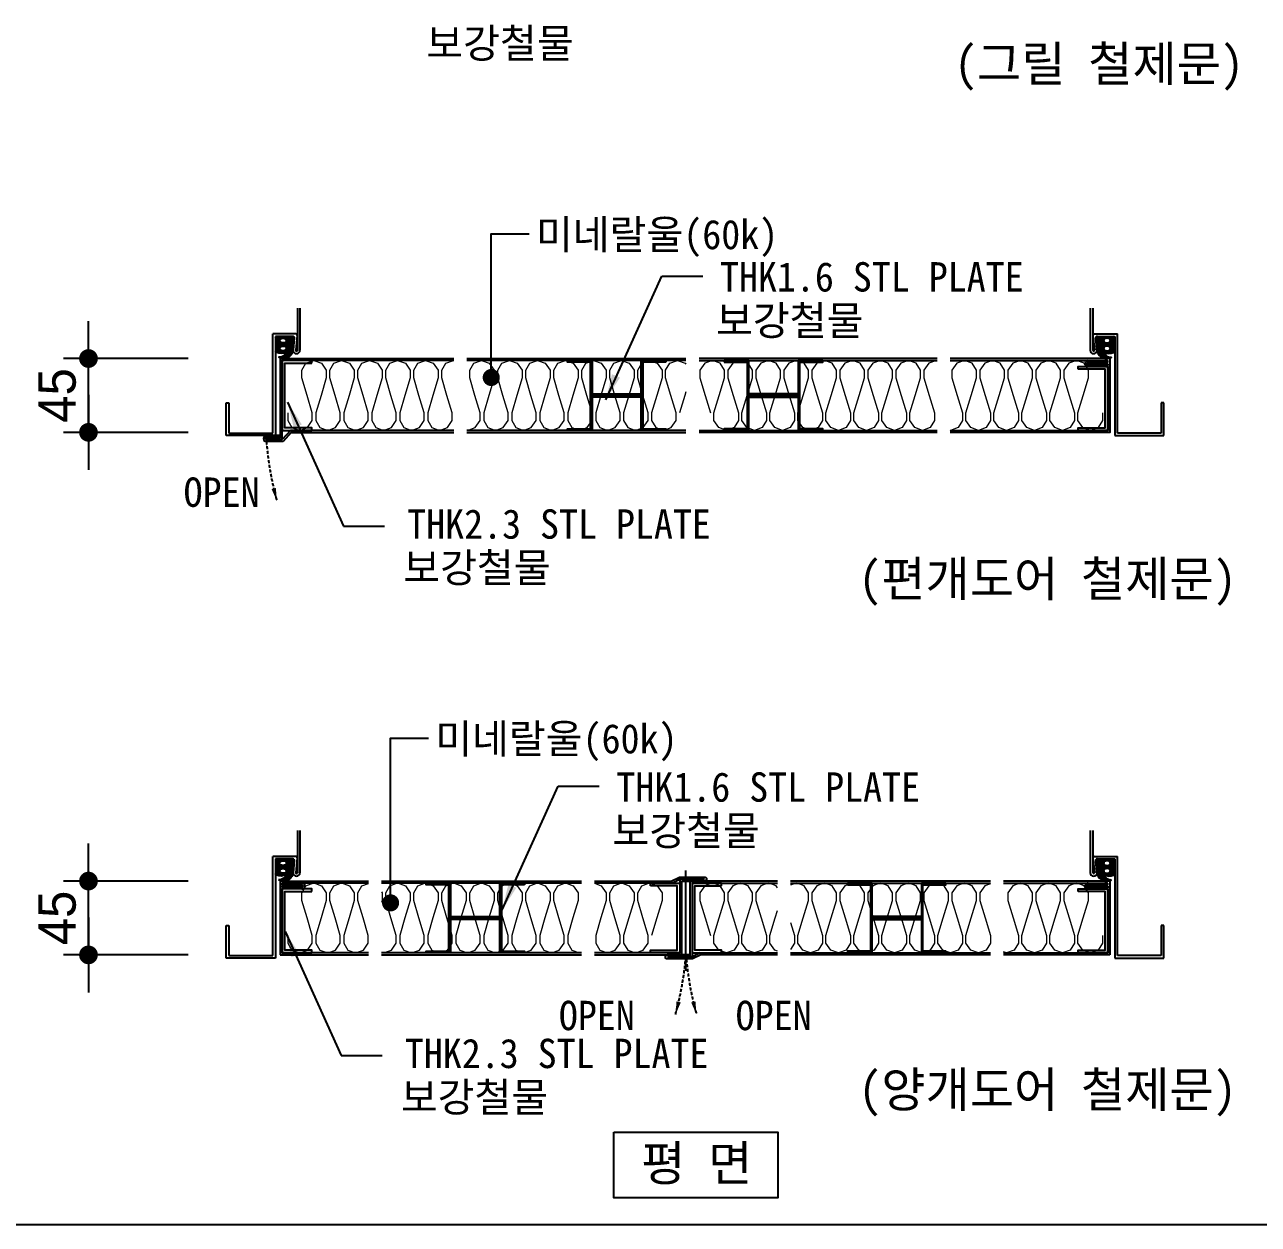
# Model space of a CAD drawing. Header units: millimetres. Extents: x 3752 to 81841, y 4485 to 53170.
# Drawn here: x 41507 to 51392, y 4485 to 14099 of the extents above; entities that cross this region are included whole.
import ezdxf
from ezdxf.enums import TextEntityAlignment as Align

# ---------------------------------------------------------------- set-up
doc = ezdxf.new("R2010")
doc.units = ezdxf.units.MM
doc.header["$LTSCALE"] = 50
doc.linetypes.add('CENTER', pattern=[65, 60, -2, 1, -2])
doc.linetypes.add('DASHED', pattern=[0.75, 0.5, -0.25])
for name, color, linetype in [('A-CNTL', 1, 'CENTER'), ('A-DIMS', 7, 'Continuous'), ('A-DWXM-DOOR', 4, 'Continuous'), ('A-MKXS-LEAD', 7, 'Continuous'), ('A-XXXX-STL', 3, 'Continuous'), ('A-XXXX-SYMB', 7, 'Continuous'), ('A-XXXX-TABL', 7, 'Continuous'), ('A-XXXX-TXT2', 3, 'Continuous')]:
    doc.layers.add(name, color=color, linetype=linetype)
doc.layers.add('A-XXXX-INSL2', color=8, linetype='Continuous', lineweight=18)
doc.styles.add('돋움', font='')
doc.styles.add('돋움3', font='', dxfattribs={"width": 0.8})
doc.styles.add('돋움체', font='')
doc.styles.get('돋움').set_extended_font_data('Dotum')
doc.styles.get('돋움3').set_extended_font_data('Dotum')
doc.styles.get('돋움체').set_extended_font_data('DotumChe')
doc.dimstyles.new('CDIM', dxfattribs={"dimscale": 100, "dimtxt": 3, "dimasz": 1, "dimexe": 2, "dimexo": 1, "dimgap": 1, "dimtad": 1, "dimdec": 0, "dimrnd": 0.5, "dimzin": 0, "dimdsep": 32, "dimtxsty": '돋움3', "dimblk1": '_CIDOT', "dimblk2": '_CIDOT', "dimsah": 1, "dimcen": 5.5, "dimclrd": 2, "dimclre": 2, "dimclrt": 7, "dimadec": 0, "dimazin": 0, "dimtfac": 1, "dimtdec": 0, "dimtix": 1, "dimtmove": 2, "dimatfit": 1, "dimldrblk": 'DOT', "dimfxl": 1, "dimtolj": 1, "dimtzin": 0, "dimlwd": -1, "dimarcsym": 0})

# ---------------------------------------------------------------- blocks, each defined once
blk = doc.blocks.new('GASKET')
h = blk.add_hatch()
h.set_pattern_fill('ANSI37', color=256, scale=50, style=0)
h.set_pattern_definition([(315, (-150937.963, 13942.2266), (-4.64038825, -4.64038825), []), (225, (-150937.963, 13942.2266), (-4.64038825, 4.64038825), [])])
h.paths.add_polyline_path([(98.8, -68.6, 0.470403), (133, 22.9, -0.379165), (98.8, -25.1, 0.267404), (102, 35.6, 0.292763), (92.5, 41.7), (9.6, 41.7, 0.414214), (-0.9, 31.2), (-0.9, -66.9, 0.443543), (10.6, -77.3)])
edge = h.paths.add_edge_path(flags=16)
edge.add_ellipse((75.7, -5.9), major_axis=(0, 22.8), ratio=0.667106, start_angle=0, end_angle=360, ccw=False)
edge = h.paths.add_edge_path(flags=16)
edge.add_ellipse((25.7, -5.9), major_axis=(0, 22.8), ratio=0.667106, start_angle=0, end_angle=360, ccw=False)
for p, q in [((-0.9, -66.9), (-0.9, 31.2)), ((9.6, 41.7), (92.5, 41.7)), ((98.8, -68.6), (10.6, -77.3))]:
    blk.add_line(p, q)
for centre, radius, start, end in [((9.6, 31.2), 10.5, 90, 180), ((92.5, 31.2), 10.5, 24.72761, 90), ((47.7, 8), 60.9, 327.06573, 26.94921), ((88.8, 18.1), 44.4, 283.02722, 6.08701), ((78.1, -8.7), 63.3, 289.12223, 29.89191), ((9.6, -66.9), 10.5, 180, 275.67742)]:
    blk.add_arc(centre, radius, start, end)
at = {"extrusion": (0, 0, -1)}
for centre in [(25.7, -5.9), (75.7, -5.9)]:
    blk.add_ellipse(centre, major_axis=(0, 22.8), ratio=0.667106, start_param=3.141593, end_param=9.424778, dxfattribs=at)
blk = doc.blocks.new('_CIDOT')
at = {"color": 0, "linetype": 'ByBlock'}
blk.add_line((2, 0), (-1, 0), dxfattribs=at)
at = {"color": 0, "linetype": 'ByBlock', "const_width": 0.5}
blk.add_lwpolyline([(-0.25, 0, 1), (0.25, 0, 1)], format="xyb", close=True, dxfattribs=at)
blk = doc.blocks.new('*D158')
at = {"layer": 'A-DIMS', "transparency": 16777216}
for p, q in [((42018.3, 11573.1), (42018.3, 11723.1)), ((42018.3, 10831.7), (42018.3, 11423.1)), ((42018.3, 10681.7), (42018.3, 10531.7))]:
    blk.add_line(p, q, dxfattribs=at)
at = {"layer": 'A-DIMS', "lineweight": -2, "transparency": 16777216}
for p, q in [((42818.3, 11423.1), (41818.3, 11423.1)), ((42818.3, 10831.7), (41818.3, 10831.7))]:
    blk.add_line(p, q, dxfattribs=at)
at = {"layer": 'A-DIMS', "transparency": 16777216, "xscale": 150, "yscale": 150, "zscale": 150}
for p, rotation in [((42018.3, 11423.1), 270), ((42018.3, 10831.7), 90)]:
    blk.add_blockref('_CIDOT', p, dxfattribs=dict(at, rotation=rotation))
at = {"layer": 'A-DIMS', "color": 3, "transparency": 16777216, "insert": (41768.1, 11127.4), "char_height": 300, "attachment_point": 5, "rotation": 90, "style": '돋움'}
blk.add_mtext('\\A1;45', dxfattribs=at)
blk = doc.blocks.new('_Dot')
at = {"color": 0, "linetype": 'ByBlock', "lineweight": -2}
blk.add_line((-0.5, 0), (-1, 0), dxfattribs=at)
at = {"color": 0, "linetype": 'ByBlock', "const_width": 0.5}
blk.add_lwpolyline([(-0.25, 0, 1), (0.25, 0, 1)], format="xyb", close=True, dxfattribs=at)
blk = doc.blocks.new('*D159')
at = {"layer": 'A-DIMS', "transparency": 16777216}
for p, q in [((42018.3, 7385.8), (42018.3, 7535.8)), ((42018.3, 6644.3), (42018.3, 7235.8)), ((42018.3, 6494.3), (42018.3, 6344.3))]:
    blk.add_line(p, q, dxfattribs=at)
at = {"layer": 'A-DIMS', "lineweight": -2, "transparency": 16777216}
for p, q in [((42818.3, 7235.8), (41818.3, 7235.8)), ((42818.3, 6644.3), (41818.3, 6644.3))]:
    blk.add_line(p, q, dxfattribs=at)
at = {"layer": 'A-DIMS', "transparency": 16777216, "xscale": 150, "yscale": 150, "zscale": 150}
for p, rotation in [((42018.3, 7235.8), 270), ((42018.3, 6644.3), 90)]:
    blk.add_blockref('_CIDOT', p, dxfattribs=dict(at, rotation=rotation))
at = {"layer": 'A-DIMS', "color": 3, "transparency": 16777216, "insert": (41768.1, 6940.1), "char_height": 300, "attachment_point": 5, "rotation": 90, "style": '돋움'}
blk.add_mtext('\\A1;45', dxfattribs=at)

msp = doc.modelspace()

# ---------------------------------------------------------------- linework, layer by layer
at = {"layer": 'A-CNTL'}
msp.add_line((46806.1, 6517.5), (46806.1, 7319.4), dxfattribs=at)
at = {"layer": 'A-DWXM-DOOR'}
for p, q in [((43692.1, 11827.9), (43692.1, 11490.2)), ((43713.1, 11827.9), (43713.1, 11490.3)), ((50044.4, 11827.9), (50044.4, 11490.3)), ((50065.5, 11827.9), (50065.5, 11490.2)), ((43680.1, 11620.3), (43494.9, 11620.3)), ((43494.9, 10826.4), (43494.9, 11620.3)), ((43515.9, 11600.6), (43515.9, 10805.4)), ((43657, 11600.6), (43515.9, 11600.6)), ((43667.4, 11589), (43657.6, 11490.2)), ((43690.5, 11608.7), (43678.7, 11490.1)), ((50067, 11608.7), (50078.8, 11490.1)), ((50077.4, 11620.3), (50262.6, 11620.3)), ((50090.1, 11589), (50100, 11490.2)), ((50100.6, 11600.6), (50241.6, 11600.6)), ((50241.6, 11600.6), (50241.6, 10805.4)), ((50262.6, 10826.4), (50262.6, 11620.3)), ((43555.4, 11423.1), (44944.7, 11423.1)), ((44944.7, 11407.3), (43571.1, 11407.3)), ((43571.1, 10773.8), (43571.1, 11407.3)), ((45049.9, 11423.1), (46806.1, 11423.1)), ((46806.1, 11407.3), (45049.9, 11407.3)), ((48818.6, 11423.1), (46911.2, 11423.1)), ((46911.2, 11407.3), (48818.6, 11407.3)), ((50202.2, 11423.1), (48923.7, 11423.1)), ((48923.7, 11407.3), (50186.4, 11407.3)), ((50028.7, 11391.6), (50186.4, 11391.6)), ((50028.7, 11375.8), (50202.2, 11375.8)), ((50186.4, 11391.6), (50186.4, 11407.3)), ((50028.7, 11360), (50186.4, 11360)), ((50186.4, 10847.4), (50186.4, 11360)), ((43121.6, 10805.4), (43121.6, 11068.2)), ((43121.6, 11068.2), (43142.7, 11068.2)), ((43142.7, 11068.2), (43142.7, 10826.4)), ((50614.9, 11068.2), (50614.9, 10826.4)), ((50635.9, 11068.2), (50614.9, 11068.2)), ((50635.9, 10805.4), (50635.9, 11068.2)), ((43555.4, 10805.4), (43121.6, 10805.4)), ((43142.7, 10826.4), (43494.9, 10826.4)), ((43636.4, 10847.4), (43571.1, 10773.8)), ((43643.5, 10831.7), (43578.2, 10758.1)), ((44944.7, 10847.4), (43636.4, 10847.4)), ((43643.5, 10831.7), (44944.7, 10831.7)), ((46806.1, 10847.4), (45049.9, 10847.4)), ((45049.9, 10831.7), (46806.1, 10831.7)), ((46911.2, 10847.4), (48818.6, 10847.4)), ((48923.7, 10847.4), (50186.4, 10847.4)), ((50241.6, 10805.4), (50635.9, 10805.4)), ((50614.9, 10826.4), (50262.6, 10826.4)), ((43571.1, 10773.8), (43442.8, 10773.8)), ((43578.2, 10758.1), (43444.2, 10758.1)), ((43692.1, 7640.6), (43692.1, 7302.9)), ((43713.1, 7640.6), (43713.1, 7303)), ((50044.4, 7640.6), (50044.4, 7303)), ((50065.5, 7640.6), (50065.5, 7302.9)), ((43680.1, 7432.9), (43494.9, 7432.9)), ((43494.9, 6639.1), (43494.9, 7432.9)), ((43690.5, 7421.4), (43678.7, 7302.8)), ((50067, 7421.4), (50078.8, 7302.8)), ((50077.4, 7432.9), (50262.6, 7432.9)), ((50262.6, 6639.1), (50262.6, 7432.9)), ((43515.9, 7413.2), (43515.9, 6618.1)), ((43657, 7413.2), (43515.9, 7413.2)), ((43667.4, 7401.7), (43657.6, 7302.8)), ((50090.1, 7401.7), (50100, 7302.8)), ((50100.6, 7413.2), (50241.6, 7413.2)), ((50241.6, 7413.2), (50241.6, 6618.1)), ((43555.4, 7235.8), (44262.3, 7235.8)), ((43555.4, 7235.8), (43555.4, 6644.3)), ((44262.3, 7220), (43571.1, 7220)), ((43571.1, 7204.3), (43571.1, 7220)), ((44367.4, 7235.8), (45968.4, 7235.8)), ((45968.4, 7220), (44367.4, 7220)), ((46073.5, 7235.8), (46688.3, 7235.8)), ((46691.8, 7220), (46073.5, 7220)), ((46688.3, 7235.8), (46753.9, 7267.3)), ((46691.8, 7220), (46757.5, 7251.6)), ((46753.9, 7267.3), (46957.1, 7267.3)), ((46757.5, 7251.6), (46757.5, 6660.1)), ((46757.5, 7251.6), (46954.5, 7251.6)), ((46773.3, 6644.3), (46773.3, 7235.8)), ((46773.3, 7235.8), (46957.1, 7235.8)), ((47538.7, 7235.8), (46806.1, 7235.8)), ((46838.9, 6628.6), (46838.9, 7235.8)), ((46854.7, 7220), (47538.7, 7220)), ((46854.7, 7220), (46854.7, 6628.6)), ((49244.8, 7235.8), (47643.8, 7235.8)), ((47643.8, 7220), (49244.8, 7220)), ((50202.2, 7235.8), (49349.9, 7235.8)), ((49349.9, 7220), (50186.4, 7220)), ((50186.4, 7204.3), (50186.4, 7220)), ((50202.2, 7235.8), (50202.2, 6644.3)), ((43728.9, 7188.5), (43555.4, 7188.5)), ((43728.9, 7204.3), (43571.1, 7204.3)), ((43728.9, 7172.7), (43571.1, 7172.7)), ((43571.1, 6660.1), (43571.1, 7172.7)), ((50028.7, 7204.3), (50186.4, 7204.3)), ((50028.7, 7188.5), (50202.2, 7188.5)), ((50028.7, 7172.7), (50186.4, 7172.7)), ((50186.4, 6660.1), (50186.4, 7172.7)), ((43121.6, 6618.1), (43121.6, 6880.9)), ((43121.6, 6880.9), (43142.7, 6880.9)), ((43142.7, 6880.9), (43142.7, 6639.1)), ((50614.9, 6880.9), (50614.9, 6639.1)), ((50635.9, 6880.9), (50614.9, 6880.9)), ((50635.9, 6618.1), (50635.9, 6880.9)), ((43142.7, 6639.1), (43494.9, 6639.1)), ((43555.4, 6644.3), (44262.3, 6644.3)), ((44262.3, 6660.1), (43571.1, 6660.1)), ((45968.4, 6660.1), (44367.4, 6660.1)), ((44367.4, 6644.3), (45968.4, 6644.3)), ((46757.5, 6660.1), (46073.5, 6660.1)), ((46073.5, 6644.3), (46773.3, 6644.3)), ((46838.9, 6644.3), (46655.1, 6644.3)), ((46854.7, 6628.6), (46657.7, 6628.6)), ((46920.4, 6660.1), (46854.7, 6628.6)), ((46923.9, 6644.3), (46858.3, 6612.8)), ((46920.4, 6660.1), (47538.7, 6660.1)), ((47538.7, 6644.3), (46923.9, 6644.3)), ((47643.8, 6660.1), (49244.8, 6660.1)), ((49244.8, 6644.3), (47643.8, 6644.3)), ((49349.9, 6660.1), (50186.4, 6660.1)), ((50202.2, 6644.3), (49349.9, 6644.3)), ((50614.9, 6639.1), (50262.6, 6639.1)), ((43515.9, 6618.1), (43121.6, 6618.1)), ((46858.3, 6612.8), (46655.1, 6612.8)), ((50241.6, 6618.1), (50635.9, 6618.1))]:
    msp.add_line(p, q, dxfattribs=at)
for points in [[(43555.4, 11423.1), (43555.4, 10789.6), (43444.2, 10789.6)], [(50202.2, 11423.1), (50202.2, 10831.7), (48923.7, 10831.7)], [(48818.6, 10831.7), (46911.2, 10831.7)]]:
    msp.add_lwpolyline(points, dxfattribs=at)
for points in [[(46957.1, 7267.3, -0.414214), (46970.2, 7254.2), (46970.2, 7248.9, -0.414214), (46957.1, 7235.8)], [(46655.1, 6612.8, -0.414214), (46642, 6626), (46642, 6631.2, -0.414214), (46655.1, 6644.3)]]:
    msp.add_lwpolyline(points, format="xyb", dxfattribs=at)
for centre, radius, start, end in [((43657, 11590), 10.5, 354.29645, 90), ((43680.1, 11609.8), 10.5, 354.29645, 90), ((50077.5, 11609.8), 10.5, 90, 185.70355), ((50100.6, 11590), 10.5, 90, 185.70355), ((43685.3, 11490.3), 27.8, 180.32738, 359.99999), ((43685.4, 11490.3), 6.68, 180.95652, 0.44556), ((50072.2, 11490.3), 27.8, 180.00001, 359.67262), ((50072.2, 11490.3), 6.68, 179.55444, 359.04348), ((50028.7, 11383.7), 23.7, 90, 270), ((50028.7, 11383.7), 7.89, 90, 270), ((43444.2, 10781.7), 23.7, 90, 270), ((43444.2, 10781.7), 7.89, 90, 270), ((43680.1, 7422.4), 10.5, 354.29645, 90), ((50077.5, 7422.4), 10.5, 90, 185.70355), ((43657, 7402.7), 10.5, 354.29645, 90), ((50100.6, 7402.7), 10.5, 90, 185.70355), ((43685.3, 7303), 27.8, 180.32738, 359.99999), ((43685.4, 7302.9), 6.68, 180.95652, 0.44556), ((43728.9, 7196.4), 23.7, 270, 90), ((50028.7, 7196.4), 23.7, 90, 270), ((50072.2, 7303), 27.8, 180.00001, 359.67262), ((50072.2, 7302.9), 6.68, 179.55444, 359.04348), ((43728.9, 7196.4), 7.89, 270, 90), ((50028.7, 7196.4), 7.89, 90, 270)]:
    msp.add_arc(centre, radius, start, end, dxfattribs=at)
at = {"layer": 'A-MKXS-LEAD'}
for p, q in [((46163.2, 11092.1, 0), (46612, 12084.2, 0)), ((46612, 12084.2, 0), (46940.9, 12084.2, 0)), ((43613.7, 11072.9, 0), (44062.6, 10080.8, 0)), ((44062.6, 10080.8, 0), (44391.4, 10080.8, 0)), ((45333, 7004.1, 0), (45781.8, 7996.2, 0)), ((45781.8, 7996.2, 0), (46110.7, 7996.2, 0)), ((43594.4, 6830.5, 0), (44043.3, 5838.4, 0)), ((44043.3, 5838.4, 0), (44372.1, 5838.4, 0))]:
    msp.add_line(p, q, dxfattribs=at)
for points in [[(45245.6, 11284.2), (45245.6, 12422.8), (45548.9, 12422.8)], [(44438.9, 7074.3), (44438.9, 8382.3), (44742.2, 8382.3)]]:
    msp.add_lwpolyline(points, dxfattribs=at)
at = {"layer": 'A-MKXS-LEAD', "const_width": 68.5}
for points in [[(45211.4, 11271, 1), (45279.8, 11271, 1)], [(44404.7, 7061.1, 1), (44473.1, 7061.1, 1)]]:
    msp.add_lwpolyline(points, format="xyb", close=True, dxfattribs=at)
at = {"layer": 'A-MKXS-LEAD'}
for points in [[(46213.1, 11297.5, 0), (46277.1, 11270.2, 0), (46163.2, 11092.1, 0)], [(43663.7, 10867.5, 0), (43727.6, 10894.8, 0), (43613.7, 11072.9, 0)], [(45382.9, 7209.4, 0), (45446.8, 7182.2, 0), (45333, 7004.1, 0)], [(43644.4, 6625.1, 0), (43708.3, 6652.4, 0), (43594.4, 6830.5, 0)]]:
    msp.add_solid(points, dxfattribs=at)
at = {"layer": 'A-XXXX-INSL2'}
for points in [[(43615.3, 10987.6), (43615.3, 10925.9), (43649, 10869.9), (43710.7, 10847.4), (43772.3, 10869.9), (43811.6, 10925.9), (43811.6, 10987.6), (43769.5, 11127.8), (43727.5, 11268), (43727.5, 11329.6), (43761.1, 11385.7), (43822.8, 11408.1), (43884.5, 11385.7), (43923.7, 11329.6), (43923.7, 11268), (43881.7, 11127.8), (43839.6, 10987.6)], [(43839.6, 10987.6), (43839.6, 10925.9), (43873.3, 10869.9), (43935, 10847.4), (43996.6, 10869.9), (44035.9, 10925.9), (44035.9, 10987.6), (43993.8, 11127.8), (43951.8, 11268), (43951.8, 11329.6), (43985.4, 11385.7), (44047.1, 11408.1), (44108.8, 11385.7), (44148, 11329.6), (44148, 11268), (44106, 11127.8), (44063.9, 10987.6)], [(44063.9, 10987.6), (44063.9, 10925.9), (44097.6, 10869.9), (44159.2, 10847.4), (44220.9, 10869.9), (44260.2, 10925.9), (44260.2, 10987.6), (44218.1, 11127.8), (44176.1, 11268), (44176.1, 11329.6), (44209.7, 11385.7), (44271.4, 11408.1), (44333, 11385.7), (44372.3, 11329.6), (44372.3, 11268), (44330.2, 11127.8), (44288.2, 10987.6)], [(44288.2, 10987.6), (44288.2, 10925.9), (44321.8, 10869.9), (44383.5, 10847.4), (44445.2, 10869.9), (44484.4, 10925.9), (44484.4, 10987.6), (44442.4, 11127.8), (44400.3, 11268), (44400.3, 11329.6), (44434, 11385.7), (44495.7, 11408.1), (44557.3, 11385.7), (44596.6, 11329.6), (44596.6, 11268), (44554.5, 11127.8), (44512.5, 10987.6)], [(44512.5, 10987.6), (44512.5, 10925.9), (44546.1, 10869.9), (44607.8, 10847.4), (44669.5, 10869.9), (44708.7, 10925.9), (44708.7, 10987.6), (44666.7, 11127.8), (44624.6, 11268), (44624.6, 11329.6), (44658.3, 11385.7), (44719.9, 11408.1), (44781.6, 11385.7), (44820.9, 11329.6), (44820.9, 11268), (44778.8, 11127.8), (44736.8, 10987.6)], [(44736.8, 10987.6), (44736.8, 10925.9), (44770.4, 10869.9), (44832.1, 10847.4), (44893.8, 10869.9), (44933, 10925.9), (44933, 10987.6), (44890.9, 11127.8), (44848.9, 11268), (44848.9, 11329.6), (44882.5, 11385.7), (44944.2, 11408.1), (44944.7, 11408)], [(45049.9, 10849.8), (45056.4, 10847.4), (45118, 10869.9), (45157.3, 10925.9), (45157.3, 10987.6), (45115.2, 11127.8), (45073.2, 11268), (45073.2, 11329.6), (45106.8, 11385.7), (45168.5, 11408.1), (45230.2, 11385.7), (45269.4, 11329.6), (45269.4, 11268), (45227.4, 11127.8), (45185.3, 10987.6)], [(45185.3, 10987.6), (45185.3, 10925.9), (45219, 10869.9), (45280.6, 10847.4), (45342.3, 10869.9), (45381.6, 10925.9), (45381.6, 10987.6), (45339.5, 11127.8), (45297.5, 11268), (45297.5, 11329.6), (45331.1, 11385.7), (45392.8, 11408.1), (45454.5, 11385.7), (45493.7, 11329.6), (45493.7, 11268), (45451.6, 11127.8), (45409.6, 10987.6)], [(45409.6, 10987.6), (45409.6, 10925.9), (45443.2, 10869.9), (45504.9, 10847.4), (45566.6, 10869.9), (45605.8, 10925.9), (45605.8, 10987.6), (45563.8, 11127.8), (45521.7, 11268), (45521.7, 11329.6), (45555.4, 11385.7), (45617.1, 11408.1), (45678.7, 11385.7), (45718, 11329.6), (45718, 11268), (45675.9, 11127.8), (45633.9, 10987.6)], [(45633.9, 10987.6), (45633.9, 10925.9), (45667.5, 10869.9), (45729.2, 10847.4), (45790.9, 10869.9), (45830.1, 10925.9), (45830.1, 10987.6), (45788.1, 11127.8), (45746, 11268), (45746, 11329.6), (45779.7, 11385.7), (45841.3, 11408.1), (45903, 11385.7), (45942.3, 11329.6), (45942.3, 11268), (45900.2, 11127.8), (45858.2, 10987.6)], [(45858.2, 10987.6), (45858.2, 10925.9), (45891.8, 10869.9), (45953.5, 10847.4), (46015.2, 10869.9), (46054.4, 10925.9), (46054.4, 10987.6), (46012.4, 11127.8), (45970.3, 11268), (45970.3, 11329.6), (46003.9, 11385.7), (46065.6, 11408.1), (46127.3, 11385.7), (46166.5, 11329.6), (46166.5, 11268), (46124.5, 11127.8), (46082.4, 10987.6)], [(46082.4, 10987.6), (46082.4, 10925.9), (46116.1, 10869.9), (46177.8, 10847.4), (46239.4, 10869.9), (46278.7, 10925.9), (46278.7, 10987.6), (46236.6, 11127.8), (46194.6, 11268), (46194.6, 11329.6), (46228.2, 11385.7), (46289.9, 11408.1), (46351.6, 11385.7), (46390.8, 11329.6), (46390.8, 11268), (46348.8, 11127.8), (46306.7, 10987.6)], [(46306.7, 10987.6), (46306.7, 10925.9), (46340.4, 10869.9), (46402, 10847.4), (46463.7, 10869.9), (46503, 10925.9), (46503, 10987.6), (46460.9, 11127.8), (46418.9, 11268), (46418.9, 11329.6), (46452.5, 11385.7), (46514.2, 11408.1), (46575.9, 11385.7), (46615.1, 11329.6), (46615.1, 11268), (46573.1, 11127.8), (46531, 10987.6)], [(46531, 10987.6), (46531, 10925.9), (46564.6, 10869.9), (46626.3, 10847.4), (46688, 10869.9), (46727.2, 10925.9), (46727.2, 10987.6), (46685.2, 11127.8), (46643.1, 11268), (46643.1, 11329.6), (46676.8, 11385.7), (46738.5, 11408.1), (46800.1, 11385.7), (46806.1, 11377.2)], [(47226.5, 10987.6), (47226.5, 10925.9), (47192.9, 10869.9), (47131.2, 10847.4), (47069.5, 10869.9), (47030.3, 10925.9), (47030.3, 10987.6), (47072.3, 11127.8), (47114.4, 11268), (47114.4, 11329.6), (47080.7, 11385.7), (47019.1, 11408.1), (46957.4, 11385.7), (46918.1, 11329.6), (46918.1, 11268), (46960.2, 11127.8), (47002.2, 10987.6)], [(47450.8, 10987.6), (47450.8, 10925.9), (47417.2, 10869.9), (47355.5, 10847.4), (47293.8, 10869.9), (47254.6, 10925.9), (47254.6, 10987.6), (47296.6, 11127.8), (47338.7, 11268), (47338.7, 11329.6), (47305, 11385.7), (47243.3, 11408.1), (47181.7, 11385.7), (47142.4, 11329.6), (47142.4, 11268), (47184.5, 11127.8), (47226.5, 10987.6)], [(47675.1, 10987.6), (47675.1, 10925.9), (47641.4, 10869.9), (47579.8, 10847.4), (47518.1, 10869.9), (47478.8, 10925.9), (47478.8, 10987.6), (47520.9, 11127.8), (47562.9, 11268), (47562.9, 11329.6), (47529.3, 11385.7), (47467.6, 11408.1), (47405.9, 11385.7), (47366.7, 11329.6), (47366.7, 11268), (47408.7, 11127.8), (47450.8, 10987.6)], [(47899.4, 10987.6), (47899.4, 10925.9), (47865.7, 10869.9), (47804, 10847.4), (47742.4, 10869.9), (47703.1, 10925.9), (47703.1, 10987.6), (47745.2, 11127.8), (47787.2, 11268), (47787.2, 11329.6), (47753.6, 11385.7), (47691.9, 11408.1), (47630.2, 11385.7), (47591, 11329.6), (47591, 11268), (47633, 11127.8), (47675.1, 10987.6)], [(48123.6, 10987.6), (48123.6, 10925.9), (48090, 10869.9), (48028.3, 10847.4), (47966.6, 10869.9), (47927.4, 10925.9), (47927.4, 10987.6), (47969.5, 11127.8), (48011.5, 11268), (48011.5, 11329.6), (47977.9, 11385.7), (47916.2, 11408.1), (47854.5, 11385.7), (47815.3, 11329.6), (47815.3, 11268), (47857.3, 11127.8), (47899.4, 10987.6)], [(48347.9, 10987.6), (48347.9, 10925.9), (48314.3, 10869.9), (48252.6, 10847.4), (48190.9, 10869.9), (48151.7, 10925.9), (48151.7, 10987.6), (48193.7, 11127.8), (48235.8, 11268), (48235.8, 11329.6), (48202.1, 11385.7), (48140.5, 11408.1), (48078.8, 11385.7), (48039.5, 11329.6), (48039.5, 11268), (48081.6, 11127.8), (48123.6, 10987.6)], [(48572.2, 10987.6), (48572.2, 10925.9), (48538.6, 10869.9), (48476.9, 10847.4), (48415.2, 10869.9), (48376, 10925.9), (48376, 10987.6), (48418, 11127.8), (48460.1, 11268), (48460.1, 11329.6), (48426.4, 11385.7), (48364.7, 11408.1), (48303.1, 11385.7), (48263.8, 11329.6), (48263.8, 11268), (48305.9, 11127.8), (48347.9, 10987.6)], [(48796.5, 10987.6), (48796.5, 10925.9), (48762.8, 10869.9), (48701.2, 10847.4), (48639.5, 10869.9), (48600.2, 10925.9), (48600.2, 10987.6), (48642.3, 11127.8), (48684.3, 11268), (48684.3, 11329.6), (48650.7, 11385.7), (48589, 11408.1), (48527.3, 11385.7), (48488.1, 11329.6), (48488.1, 11268), (48530.2, 11127.8), (48572.2, 10987.6)], [(48818.6, 11406.2), (48813.3, 11408.1), (48751.6, 11385.7), (48712.4, 11329.6), (48712.4, 11268), (48754.4, 11127.8), (48796.5, 10987.6)], [(49245, 10987.6), (49245, 10925.9), (49211.4, 10869.9), (49149.7, 10847.4), (49088.1, 10869.9), (49048.8, 10925.9), (49048.8, 10987.6), (49090.9, 11127.8), (49132.9, 11268), (49132.9, 11329.6), (49099.3, 11385.7), (49037.6, 11408.1), (48975.9, 11385.7), (48936.7, 11329.6), (48936.7, 11268), (48978.7, 11127.8), (49020.8, 10987.6)], [(49469.3, 10987.6), (49469.3, 10925.9), (49435.7, 10869.9), (49374, 10847.4), (49312.3, 10869.9), (49273.1, 10925.9), (49273.1, 10987.6), (49315.1, 11127.8), (49357.2, 11268), (49357.2, 11329.6), (49323.5, 11385.7), (49261.9, 11408.1), (49200.2, 11385.7), (49160.9, 11329.6), (49160.9, 11268), (49203, 11127.8), (49245, 10987.6)], [(49693.6, 10987.6), (49693.6, 10925.9), (49660, 10869.9), (49598.3, 10847.4), (49536.6, 10869.9), (49497.4, 10925.9), (49497.4, 10987.6), (49539.4, 11127.8), (49581.5, 11268), (49581.5, 11329.6), (49547.8, 11385.7), (49486.1, 11408.1), (49424.5, 11385.7), (49385.2, 11329.6), (49385.2, 11268), (49427.3, 11127.8), (49469.3, 10987.6)], [(49917.9, 10987.6), (49917.9, 10925.9), (49884.2, 10869.9), (49822.6, 10847.4), (49760.9, 10869.9), (49721.6, 10925.9), (49721.6, 10987.6), (49763.7, 11127.8), (49805.7, 11268), (49805.7, 11329.6), (49772.1, 11385.7), (49710.4, 11408.1), (49648.8, 11385.7), (49609.5, 11329.6), (49609.5, 11268), (49651.6, 11127.8), (49693.6, 10987.6)], [(50142.2, 10987.6), (50142.2, 10925.9), (50108.5, 10869.9), (50046.9, 10847.4), (49985.2, 10869.9), (49945.9, 10925.9), (49945.9, 10987.6), (49988, 11127.8), (50030, 11268), (50030, 11329.6), (49996.4, 11385.7), (49934.7, 11408.1), (49873, 11385.7), (49833.8, 11329.6), (49833.8, 11268), (49875.8, 11127.8), (49917.9, 10987.6)], [(46806.1, 11157), (46797.3, 11127.8), (46755.3, 10987.6)], [(49020.8, 10987.6), (49020.8, 10925.9), (48987.1, 10869.9), (48925.4, 10847.4), (48923.7, 10848.1)], [(43615.3, 6800.3), (43615.3, 6738.6), (43649, 6682.5), (43710.7, 6660.1), (43772.3, 6682.5), (43811.6, 6738.6), (43811.6, 6800.3), (43769.5, 6940.5), (43727.5, 7080.6), (43727.5, 7142.3), (43761.1, 7198.4), (43822.8, 7220.8), (43884.5, 7198.4), (43923.7, 7142.3), (43923.7, 7080.6), (43881.7, 6940.5), (43839.6, 6800.3)], [(43839.6, 6800.3), (43839.6, 6738.6), (43873.3, 6682.5), (43935, 6660.1), (43996.6, 6682.5), (44035.9, 6738.6), (44035.9, 6800.3), (43993.8, 6940.5), (43951.8, 7080.6), (43951.8, 7142.3), (43985.4, 7198.4), (44047.1, 7220.8), (44108.8, 7198.4), (44148, 7142.3), (44148, 7080.6), (44106, 6940.5), (44063.9, 6800.3)], [(44063.9, 6800.3), (44063.9, 6738.6), (44097.6, 6682.5), (44159.2, 6660.1), (44220.9, 6682.5), (44260.2, 6738.6), (44260.2, 6800.3), (44218.1, 6940.5), (44176.1, 7080.6), (44176.1, 7142.3), (44209.7, 7198.4), (44262.3, 7217.5)], [(44367.4, 6666), (44383.5, 6660.1), (44445.2, 6682.5), (44484.4, 6738.6), (44484.4, 6800.3), (44442.4, 6940.5), (44400.3, 7080.6), (44400.3, 7142.3), (44434, 7198.4), (44495.7, 7220.8), (44557.3, 7198.4), (44596.6, 7142.3), (44596.6, 7080.6), (44554.5, 6940.5), (44512.5, 6800.3)], [(44512.5, 6800.3), (44512.5, 6738.6), (44546.1, 6682.5), (44607.8, 6660.1), (44669.5, 6682.5), (44708.7, 6738.6), (44708.7, 6800.3), (44666.7, 6940.5), (44624.6, 7080.6), (44624.6, 7142.3), (44658.3, 7198.4), (44719.9, 7220.8), (44781.6, 7198.4), (44820.9, 7142.3), (44820.9, 7080.6), (44778.8, 6940.5), (44736.8, 6800.3)], [(44736.8, 6800.3), (44736.8, 6738.6), (44770.4, 6682.5), (44832.1, 6660.1), (44893.8, 6682.5), (44933, 6738.6), (44933, 6800.3), (44890.9, 6940.5), (44848.9, 7080.6), (44848.9, 7142.3), (44882.5, 7198.4), (44944.2, 7220.8), (45005.9, 7198.4), (45045.1, 7142.3), (45045.1, 7080.6), (45003.1, 6940.5), (44961, 6800.3)], [(44961, 6800.3), (44961, 6738.6), (44994.7, 6682.5), (45056.4, 6660.1), (45118, 6682.5), (45157.3, 6738.6), (45157.3, 6800.3), (45115.2, 6940.5), (45073.2, 7080.6), (45073.2, 7142.3), (45106.8, 7198.4), (45168.5, 7220.8), (45230.2, 7198.4), (45269.4, 7142.3), (45269.4, 7080.6), (45227.4, 6940.5), (45185.3, 6800.3)], [(45185.3, 6800.3), (45185.3, 6738.6), (45219, 6682.5), (45280.6, 6660.1), (45342.3, 6682.5), (45381.6, 6738.6), (45381.6, 6800.3), (45339.5, 6940.5), (45297.5, 7080.6), (45297.5, 7142.3), (45331.1, 7198.4), (45392.8, 7220.8), (45454.5, 7198.4), (45493.7, 7142.3), (45493.7, 7080.6), (45451.6, 6940.5), (45409.6, 6800.3)], [(45409.6, 6800.3), (45409.6, 6738.6), (45443.2, 6682.5), (45504.9, 6660.1), (45566.6, 6682.5), (45605.8, 6738.6), (45605.8, 6800.3), (45563.8, 6940.5), (45521.7, 7080.6), (45521.7, 7142.3), (45555.4, 7198.4), (45617.1, 7220.8), (45678.7, 7198.4), (45718, 7142.3), (45718, 7080.6), (45675.9, 6940.5), (45633.9, 6800.3)], [(45633.9, 6800.3), (45633.9, 6738.6), (45667.5, 6682.5), (45729.2, 6660.1), (45790.9, 6682.5), (45830.1, 6738.6), (45830.1, 6800.3), (45788.1, 6940.5), (45746, 7080.6), (45746, 7142.3), (45779.7, 7198.4), (45841.3, 7220.8), (45903, 7198.4), (45942.3, 7142.3), (45942.3, 7080.6), (45900.2, 6940.5), (45858.2, 6800.3)], [(46073.5, 7218), (46127.3, 7198.4), (46166.5, 7142.3), (46166.5, 7080.6), (46124.5, 6940.5), (46082.4, 6800.3)], [(46082.4, 6800.3), (46082.4, 6738.6), (46116.1, 6682.5), (46177.8, 6660.1), (46239.4, 6682.5), (46278.7, 6738.6), (46278.7, 6800.3), (46236.6, 6940.5), (46194.6, 7080.6), (46194.6, 7142.3), (46228.2, 7198.4), (46289.9, 7220.8), (46351.6, 7198.4), (46390.8, 7142.3), (46390.8, 7080.6), (46348.8, 6940.5), (46306.7, 6800.3)], [(46306.7, 6800.3), (46306.7, 6738.6), (46340.4, 6682.5), (46402, 6660.1), (46463.7, 6682.5), (46503, 6738.6), (46503, 6800.3), (46460.9, 6940.5), (46418.9, 7080.6), (46418.9, 7142.3), (46452.5, 7198.4), (46514.2, 7220.8), (46575.9, 7198.4), (46615.1, 7142.3), (46615.1, 7080.6), (46573.1, 6940.5), (46531, 6800.3)], [(47226.5, 6800.3), (47226.5, 6738.6), (47192.9, 6682.5), (47131.2, 6660.1), (47069.5, 6682.5), (47030.3, 6738.6), (47030.3, 6800.3), (47072.3, 6940.5), (47114.4, 7080.6), (47114.4, 7142.3), (47080.7, 7198.4), (47019.1, 7220.8), (46957.4, 7198.4), (46918.1, 7142.3), (46918.1, 7080.6), (46960.2, 6940.5), (47002.2, 6800.3)], [(47450.8, 6800.3), (47450.8, 6738.6), (47417.2, 6682.5), (47355.5, 6660.1), (47293.8, 6682.5), (47254.6, 6738.6), (47254.6, 6800.3), (47296.6, 6940.5), (47338.7, 7080.6), (47338.7, 7142.3), (47305, 7198.4), (47243.3, 7220.8), (47181.7, 7198.4), (47142.4, 7142.3), (47142.4, 7080.6), (47184.5, 6940.5), (47226.5, 6800.3)], [(47538.7, 7182.7), (47529.3, 7198.4), (47467.6, 7220.8), (47405.9, 7198.4), (47366.7, 7142.3), (47366.7, 7080.6), (47408.7, 6940.5), (47450.8, 6800.3)], [(47899.4, 6800.3), (47899.4, 6738.6), (47865.7, 6682.5), (47804, 6660.1), (47742.4, 6682.5), (47703.1, 6738.6), (47703.1, 6800.3), (47745.2, 6940.5), (47787.2, 7080.6), (47787.2, 7142.3), (47753.6, 7198.4), (47691.9, 7220.8), (47643.8, 7203.3)], [(48123.6, 6800.3), (48123.6, 6738.6), (48090, 6682.5), (48028.3, 6660.1), (47966.6, 6682.5), (47927.4, 6738.6), (47927.4, 6800.3), (47969.5, 6940.5), (48011.5, 7080.6), (48011.5, 7142.3), (47977.9, 7198.4), (47916.2, 7220.8), (47854.5, 7198.4), (47815.3, 7142.3), (47815.3, 7080.6), (47857.3, 6940.5), (47899.4, 6800.3)], [(48347.9, 6800.3), (48347.9, 6738.6), (48314.3, 6682.5), (48252.6, 6660.1), (48190.9, 6682.5), (48151.7, 6738.6), (48151.7, 6800.3), (48193.7, 6940.5), (48235.8, 7080.6), (48235.8, 7142.3), (48202.1, 7198.4), (48140.5, 7220.8), (48078.8, 7198.4), (48039.5, 7142.3), (48039.5, 7080.6), (48081.6, 6940.5), (48123.6, 6800.3)], [(48572.2, 6800.3), (48572.2, 6738.6), (48538.6, 6682.5), (48476.9, 6660.1), (48415.2, 6682.5), (48376, 6738.6), (48376, 6800.3), (48418, 6940.5), (48460.1, 7080.6), (48460.1, 7142.3), (48426.4, 7198.4), (48364.7, 7220.8), (48303.1, 7198.4), (48263.8, 7142.3), (48263.8, 7080.6), (48305.9, 6940.5), (48347.9, 6800.3)], [(48796.5, 6800.3), (48796.5, 6738.6), (48762.8, 6682.5), (48701.2, 6660.1), (48639.5, 6682.5), (48600.2, 6738.6), (48600.2, 6800.3), (48642.3, 6940.5), (48684.3, 7080.6), (48684.3, 7142.3), (48650.7, 7198.4), (48589, 7220.8), (48527.3, 7198.4), (48488.1, 7142.3), (48488.1, 7080.6), (48530.2, 6940.5), (48572.2, 6800.3)], [(49020.8, 6800.3), (49020.8, 6738.6), (48987.1, 6682.5), (48925.4, 6660.1), (48863.8, 6682.5), (48824.5, 6738.6), (48824.5, 6800.3), (48866.6, 6940.5), (48908.6, 7080.6), (48908.6, 7142.3), (48875, 7198.4), (48813.3, 7220.8), (48751.6, 7198.4), (48712.4, 7142.3), (48712.4, 7080.6), (48754.4, 6940.5), (48796.5, 6800.3)], [(49245, 6800.3), (49245, 6738.6), (49211.4, 6682.5), (49149.7, 6660.1), (49088.1, 6682.5), (49048.8, 6738.6), (49048.8, 6800.3), (49090.9, 6940.5), (49132.9, 7080.6), (49132.9, 7142.3), (49099.3, 7198.4), (49037.6, 7220.8), (48975.9, 7198.4), (48936.7, 7142.3), (48936.7, 7080.6), (48978.7, 6940.5), (49020.8, 6800.3)], [(49693.6, 6800.3), (49693.6, 6738.6), (49660, 6682.5), (49598.3, 6660.1), (49536.6, 6682.5), (49497.4, 6738.6), (49497.4, 6800.3), (49539.4, 6940.5), (49581.5, 7080.6), (49581.5, 7142.3), (49547.8, 7198.4), (49486.1, 7220.8), (49424.5, 7198.4), (49385.2, 7142.3), (49385.2, 7080.6), (49427.3, 6940.5), (49469.3, 6800.3)], [(49917.9, 6800.3), (49917.9, 6738.6), (49884.2, 6682.5), (49822.6, 6660.1), (49760.9, 6682.5), (49721.6, 6738.6), (49721.6, 6800.3), (49763.7, 6940.5), (49805.7, 7080.6), (49805.7, 7142.3), (49772.1, 7198.4), (49710.4, 7220.8), (49648.8, 7198.4), (49609.5, 7142.3), (49609.5, 7080.6), (49651.6, 6940.5), (49693.6, 6800.3)], [(50142.2, 6800.3), (50142.2, 6738.6), (50108.5, 6682.5), (50046.9, 6660.1), (49985.2, 6682.5), (49945.9, 6738.6), (49945.9, 6800.3), (49988, 6940.5), (50030, 7080.6), (50030, 7142.3), (49996.4, 7198.4), (49934.7, 7220.8), (49873, 7198.4), (49833.8, 7142.3), (49833.8, 7080.6), (49875.8, 6940.5), (49917.9, 6800.3)], [(44367.4, 7149.3), (44372.3, 7142.3), (44372.3, 7080.6), (44367.4, 7064.4)], [(49244.8, 7214.6), (49200.2, 7198.4), (49160.9, 7142.3), (49160.9, 7080.6), (49203, 6940.5), (49245, 6800.3)], [(47538.7, 6675.1), (47518.1, 6682.5), (47478.8, 6738.6), (47478.8, 6800.3), (47520.9, 6940.5), (47538.7, 6999.8)], [(47643.8, 6904.4), (47675.1, 6800.3)], [(45858.2, 6800.3), (45858.2, 6738.6), (45891.8, 6682.5), (45953.5, 6660.1), (45968.4, 6665.5)], [(47675.1, 6800.3), (47675.1, 6738.6), (47643.8, 6686.6)], [(49469.3, 6800.3), (49469.3, 6738.6), (49435.7, 6682.5), (49374, 6660.1), (49349.9, 6668.9)]]:
    msp.add_lwpolyline(points, dxfattribs=at)
at = {"layer": 'A-XXXX-STL'}
for points in [[(43807.7, 11386.3), (43807.7, 11407.3), (43571.1, 11407.3), (43571.1, 10847.4), (43807.7, 10847.4), (43807.7, 10868.5), (43592.2, 10868.5), (43592.2, 11386.3)], [(46644.5, 11394.2), (46460.5, 11394.2), (46460.5, 11127.4), (46039.9, 11127.4), (46039.9, 11394.2), (45855.9, 11394.2), (45855.9, 11407.3), (46039.9, 11407.3), (46053, 11407.3), (46053, 11140.5), (46447.3, 11140.5), (46447.3, 11407.3), (46644.5, 11407.3)], [(47113, 11394.2), (47297, 11394.2), (47297, 11127.4), (47717.6, 11127.4), (47717.6, 11394.2), (47901.6, 11394.2), (47901.6, 11407.3), (47717.6, 11407.3), (47704.5, 11407.3), (47704.5, 11140.5), (47310.2, 11140.5), (47310.2, 11407.3), (47113, 11407.3)], [(49949.8, 11339), (49949.8, 11360), (50186.4, 11360), (50186.4, 10847.4), (49949.8, 10847.4), (49949.8, 10868.5), (50165.4, 10868.5), (50165.4, 11339)], [(46644.5, 10847.4), (46447.3, 10847.4), (46447.3, 11114.2), (46053, 11114.2), (46053, 10847.4), (45855.9, 10847.4), (45855.9, 10860.6), (46039.9, 10860.6), (46039.9, 11127.4), (46460.5, 11127.4), (46460.5, 10860.6), (46644.5, 10860.6)], [(47113, 10847.4), (47310.2, 10847.4), (47310.2, 11114.2), (47704.5, 11114.2), (47704.5, 10847.4), (47901.6, 10847.4), (47901.6, 10860.6), (47717.6, 10860.6), (47717.6, 11127.4), (47297, 11127.4), (47297, 10860.6), (47113, 10860.6)], [(45511.6, 7206.9), (45327.6, 7206.9), (45327.6, 6940.1), (44907, 6940.1), (44907, 7206.9), (44723, 7206.9), (44723, 7220), (44907, 7220), (44920.2, 7220), (44920.2, 6953.2), (45314.5, 6953.2), (45314.5, 7220), (45511.6, 7220)], [(46520.9, 7199), (46520.9, 7220), (46757.5, 7220), (46757.5, 6660.1), (46520.9, 6660.1), (46520.9, 6681.1), (46736.5, 6681.1), (46736.5, 7199)], [(47091.3, 7199), (47091.3, 7220), (46854.7, 7220), (46854.7, 6660.1), (47091.3, 6660.1), (47091.3, 6681.1), (46875.7, 6681.1), (46875.7, 7199)], [(48100.6, 7206.9), (48284.6, 7206.9), (48284.6, 6940.1), (48705.2, 6940.1), (48705.2, 7206.9), (48889.2, 7206.9), (48889.2, 7220), (48705.2, 7220), (48692, 7220), (48692, 6953.2), (48297.7, 6953.2), (48297.7, 7220), (48100.6, 7220)], [(43807.7, 7151.7), (43807.7, 7172.7), (43571.1, 7172.7), (43571.1, 6660.1), (43807.7, 6660.1), (43807.7, 6681.1), (43592.2, 6681.1), (43592.2, 7151.7)], [(49949.8, 7151.7), (49949.8, 7172.7), (50186.4, 7172.7), (50186.4, 6660.1), (49949.8, 6660.1), (49949.8, 6681.1), (50165.4, 6681.1), (50165.4, 7151.7)], [(45511.6, 6660.1), (45314.5, 6660.1), (45314.5, 6926.9), (44920.2, 6926.9), (44920.2, 6660.1), (44723, 6660.1), (44723, 6673.3), (44907, 6673.3), (44907, 6940.1), (45327.6, 6940.1), (45327.6, 6673.3), (45511.6, 6673.3)], [(48100.6, 6660.1), (48297.7, 6660.1), (48297.7, 6926.9), (48692, 6926.9), (48692, 6660.1), (48889.2, 6660.1), (48889.2, 6673.3), (48705.2, 6673.3), (48705.2, 6940.1), (48284.6, 6940.1), (48284.6, 6673.3), (48100.6, 6673.3)]]:
    msp.add_lwpolyline(points, close=True, dxfattribs=at)
at = {"layer": 'A-XXXX-SYMB', "linetype": 'DASHED'}
for centre, start, end in [((45946.3, 10952), 184.43176, 195.54873), ((44304, 6838.3), 344.45127, 355.56824), ((49308.2, 6838.3), 184.43176, 195.54873)]:
    msp.add_arc(centre, 2509.6, start, end, dxfattribs=at)
at = {"layer": 'A-XXXX-SYMB', "color": 7}
for points in [[(43486, 10376.9), (43520, 10385.4), (43528.5, 10279.3)], [(46764.3, 6263.2), (46730.3, 6271.7), (46721.8, 6165.5)], [(46847.9, 6263.2), (46881.9, 6271.7), (46890.4, 6165.5)]]:
    msp.add_solid(points, dxfattribs=at)
at = {"layer": 'A-XXXX-TABL', "color": 3}
msp.add_line((3794, 4485.2), (74202.3, 4485.2), dxfattribs=at)
at = {"layer": 'A-XXXX-TABL'}
msp.add_lwpolyline([(46228.4, 5224.3), (47542.7, 5224.3), (47542.7, 4698.6), (46228.4, 4698.6)], close=True, dxfattribs=at)

# ---------------------------------------------------------------- block references
at = {"layer": 'A-XXXX-SYMB', "yscale": 1.248616389887502}
for p, xscale, zscale, rotation in [((43570.1, 11599), -1.248616389887502, 1.248616389884075, 90), ((50187.4, 11599), 1.248616389887502, 1.248616389887502, 270), ((43570.1, 7411.7), -1.248616389887502, 1.248616389884075, 90), ((50187.4, 7411.7), 1.248616389887502, 1.248616389887502, 270)]:
    msp.add_blockref('GASKET', p, dxfattribs=dict(at, xscale=xscale, zscale=zscale, rotation=rotation))

# ---------------------------------------------------------------- texts
at = {"layer": 'A-XXXX-TXT2', "style": '돋움체'}
for s, height, p in [('보강철물 ', 235.32, (44725.1, 13831.8)), ('(그릴 철제문)', 282.39, (48956, 13645.1)), ('미네랄울(60k)', 235.32, (45603.3, 12299.6)), ('보강철물 ', 235.32, (47046.8, 11609.9)), ('보강철물 ', 235.32, (44540.6, 9629.4)), ('(편개도어 철제문)', 282.39, (48188.8, 9517)), ('미네랄울(60k)', 235.32, (44796.6, 8259.1)), ('보강철물 ', 235.32, (46216.6, 7521.8)), ('(양개도어 철제문)', 282.39, (48188.8, 5424.3)), ('보강철물 ', 235.32, (44521.3, 5387)), ('평 면', 282.39, (46447, 4833.8))]:
    msp.add_text(s, height=height, dxfattribs=at).set_placement(p)
for s, height, p in [('THK1.6 STL PLATE', 235.322, (48295.1, 12077.8)), ('OPEN', 235.32, (43084.9, 10352.4)), ('THK2.3 STL PLATE', 235.322, (45788.9, 10097.3)), ('THK1.6 STL PLATE', 235.322, (47464.9, 7989.7)), ('OPEN', 235.32, (46091.9, 6158.8)), ('OPEN', 235.32, (47508.4, 6158.8)), ('THK2.3 STL PLATE', 235.322, (45769.6, 5854.9))]:
    msp.add_text(s, height=height, dxfattribs=at).set_placement(p, align=Align.MIDDLE)

# ---------------------------------------------------------------- dimensions: what is measured, and where the dimension line sits
at = {"layer": 'A-DIMS'}
for base, p1, p2, picture, middle in [((42018.3, 11423.1), (42918.3, 10831.7), (42918.3, 11423.1), '*D158', (41768.1, 11127.4)), ((42018.3, 7235.8), (42918.3, 6644.3), (42918.3, 7235.8), '*D159', (41768.1, 6940.1))]:
    dim = msp.add_linear_dim(base=base, p1=p1, p2=p2, angle=90, text='45', dimstyle='CDIM', override={"dimasz": 1.5, "dimtxsty": '돋움', "dimclrd": 256, "dimclre": 256, "dimclrt": 3}, dxfattribs=at)
    dim.commit()
    dim.dimension.update_dxf_attribs({"geometry": picture, "text_midpoint": middle})

doc.saveas('drawing.dxf')
